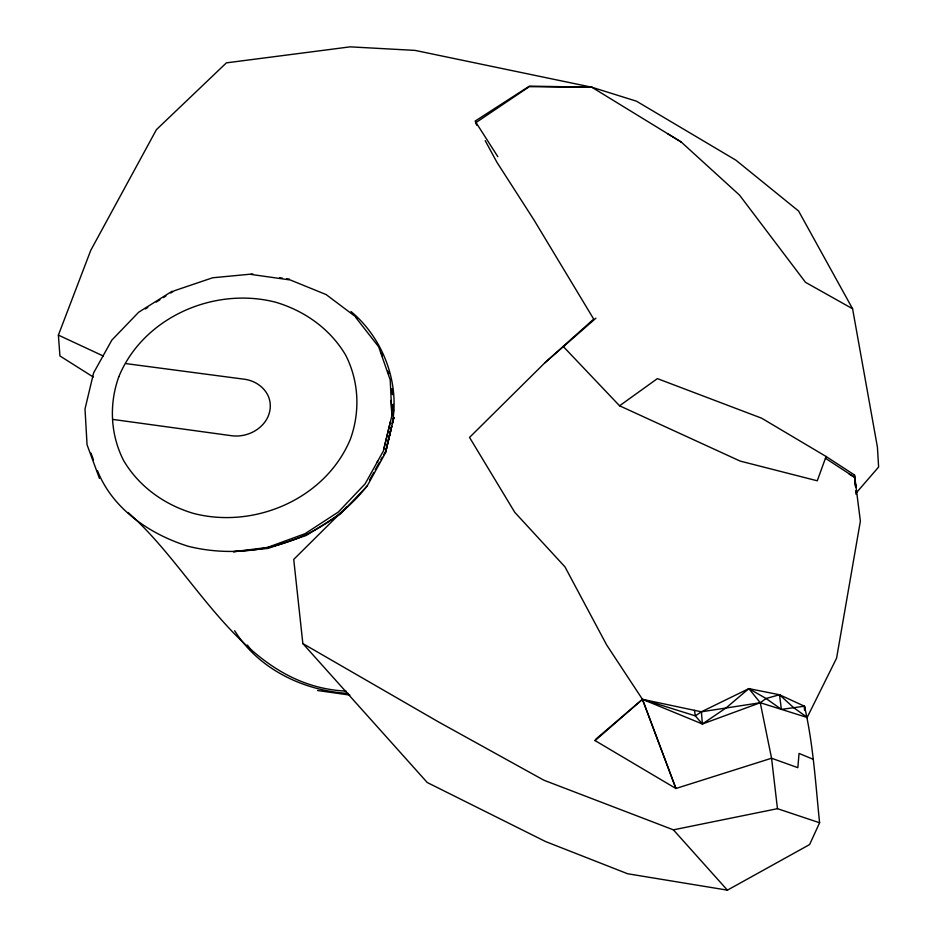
<?xml version="1.0" encoding="UTF-8"?>
<svg xmlns="http://www.w3.org/2000/svg" width="937" height="937" viewBox="0 0 937 937"><rect width="100%" height="100%" fill="white"/><g stroke="black" fill="none" stroke-linecap="round" stroke-linejoin="round"><path stroke-width="1.41" d="M385.412 452.969L367.07 486.186L340.096 514.226L306.305 535.437L268.017 548.403L233.383 551.706L267.291 547.489L305.029 533.703L338.374 512L365.125 483.855L383.385 450.978L390.424 421.65M385.388 453.262L390.811 430.095M385.786 450.861L391.537 426.382M383.631 449.678L391.912 415.524L390.214 379.942L378.665 346.807L355.884 317.608M392.216 423.536C400.017 382.694 382.858 337.941 351.012 311.529M385.728 451.81L391.783 426.206L385.435 452.676M393.809 417.668L392.462 423.36L393.798 417.527M391.479 427.272L393.833 417.387M619.568 405.791L657.376 378.618L761.617 418.183L826.083 456.483L817.263 480.798L740.16 461.086L619.568 405.791L563.172 346.409M93.302 377.049L59.921 355.955L58.387 335.106L90.772 250.308L156.444 129.622L226.391 62.861L350.192 46.85L415.079 50.399L591.809 87.223L636.492 101.196L735.861 160.157L798.605 211.048L852.576 308.753L877.43 447.218L878.613 467.036L856.207 492.944L855.985 490.648M485.202 140.632L496.879 162.218L534.031 220.043L593.695 319.084L544.865 362.795L469.542 437.415L514.753 512.305L564.964 566.862L606.661 644.961L642.454 699.33L695.324 715.88L701.391 711.804L748.85 688.625L779.502 694.75L804.473 706.217C813.293 744.388 815.577 783.871 819.594 822.768L809.603 844.565L727.405 890.15L627.626 873.752L545.674 841.602L427.237 782.512L302.85 643.578L293.726 559.412L346.503 507.034M595.1 740.605L595.756 739.223L642.454 699.33L701.391 711.804L760.258 702.727L807.413 717.555L793.534 707.552L779.502 694.75L766.091 698.51L760.258 702.727L702.399 723.985L642.454 699.33L595.1 740.605L675.905 788.497L771.561 758.232L797.844 767.672L799.05 753.43L813.058 759.228M807.108 717.555L836.589 658.172L860.377 521.113L854.509 475.012L826.083 456.483M369.576 480.002L373.804 472.4M375.21 469.859L379.438 462.269M380.855 459.727L382.261 457.197M383.666 454.668L385.084 452.138M377.096 462.128L377.74 460.992M367.093 485.905C325.268 539.501 254.15 562.493 188.489 546.365C149.99 534.43 112.674 509.142 97.436 470.632M544.865 362.795L595.92 318.193M804.778 710.398L804.473 706.217L781.399 709.379L766.091 698.51L748.85 688.625L726.175 707.845L702.399 723.985L695.324 715.88L694.458 710.328M172.209 291.173L138.641 312.255L111.843 340.108L93.641 372.821L85.009 408.954L87.059 444.77L99.439 478.374M145.387 308.929L147.8 307.418M156.245 302.112L159.876 299.828M163.495 297.556L165.908 296.045M170.733 293.012L174.352 290.739L212.64 277.774L252.838 273.955M302.85 643.578L438.528 721.935L543.847 780.193L673.41 829.842L777.464 808.678L819.594 822.768M667.683 133.733L681.199 142.002L591.809 87.223L529.311 86.661L475.586 122.841L476.956 125.382M591.809 87.223L529.382 86.122L475.106 121.119L497.84 156.702M126.108 363.626L245.037 379.321C255.309 380.902 264.843 387.368 268.732 397.229A26.927 25.182 -41.8 0 1 266.811 419.073C259.818 431.102 245.4 437.474 231.755 435.74L112.909 419.425M279.542 277.739L282.353 278.137M286.57 278.734L289.381 279.132M250.975 274.412L290.329 279.987L326.158 294.581L357.032 317.819M346.116 691.108C242.004 686.13 197.028 572.8 128.029 512.48M348.423 693.462C303.799 690.815 258.799 669.299 234.637 630.706M317.584 690.522L349.911 695.102M58.387 335.106L103.433 356.083M852.576 308.753L805.515 282.342L739.516 195.107L681.129 141.932M849.086 474.017L854.813 477.437L855.739 487.228L854.989 480.142M825.438 458.263L854.813 477.437L855.598 487.263M673.41 829.842L727.405 890.15M748.85 688.625L760.258 702.727L771.561 758.232L777.464 808.678M247.403 645.054L250.893 649.704M675.905 788.497L642.454 699.33L675.917 788.462M381.382 353.331L382.378 356.025M387.801 371.099L388.785 373.793M91.006 453.157L93.477 459.88M779.502 694.75L781.399 709.379M854.509 475.012L854.895 479.123M701.391 711.804L702.399 723.985M855.926 491.48L856.16 494.455M392.205 388.668L392.533 394.36M393.118 404.304L393.528 411.413M392.17 388.996L392.498 394.7M393.06 404.69L393.388 410.394M391.069 400.45L391.912 415.524M804.473 706.217L804.496 710.34M118.8 376.756C108.961 404.187 110.355 434.44 123.59 460.5C139.027 486.69 164.525 504.797 193.432 513.394C254.747 529.358 325.924 498.613 350.473 438.914C360.312 411.484 358.93 381.23 345.683 355.17C330.257 328.992 304.748 310.885 275.841 302.276C214.526 286.324 143.349 317.057 118.8 376.756"/></g></svg>
